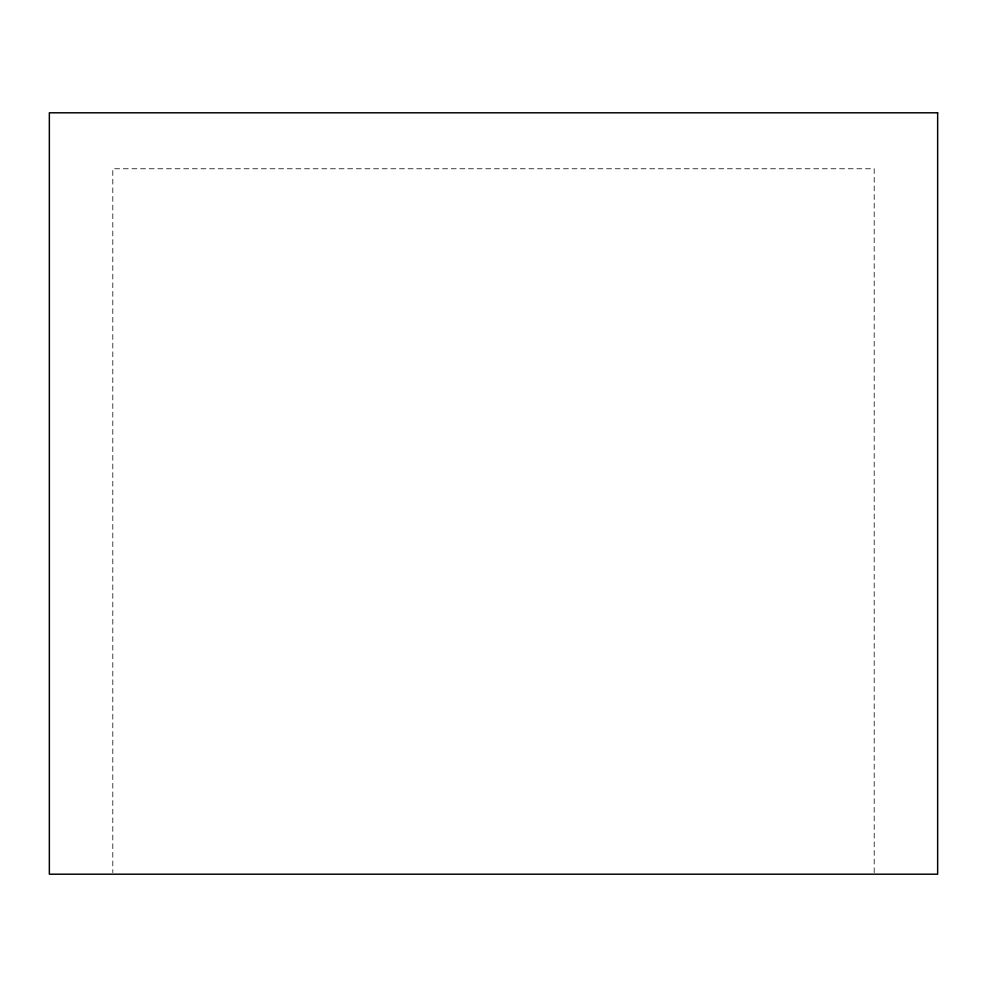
<?xml version="1.0" encoding="UTF-8"?>
<svg xmlns="http://www.w3.org/2000/svg" width="987" height="987" viewBox="0 0 987 987"><rect width="100%" height="100%" fill="white"/><g stroke="black" fill="none" stroke-linecap="round" stroke-linejoin="round"><path stroke-width="0.74" stroke-dasharray="4.93 3.7" d="M874.198 872.656L874.198 168.765L112.802 168.765L112.802 872.656"/><path stroke-width="1.48" d="M937.65 112.802L49.35 112.802L49.35 874.198L937.65 874.198L937.65 112.802"/></g></svg>
